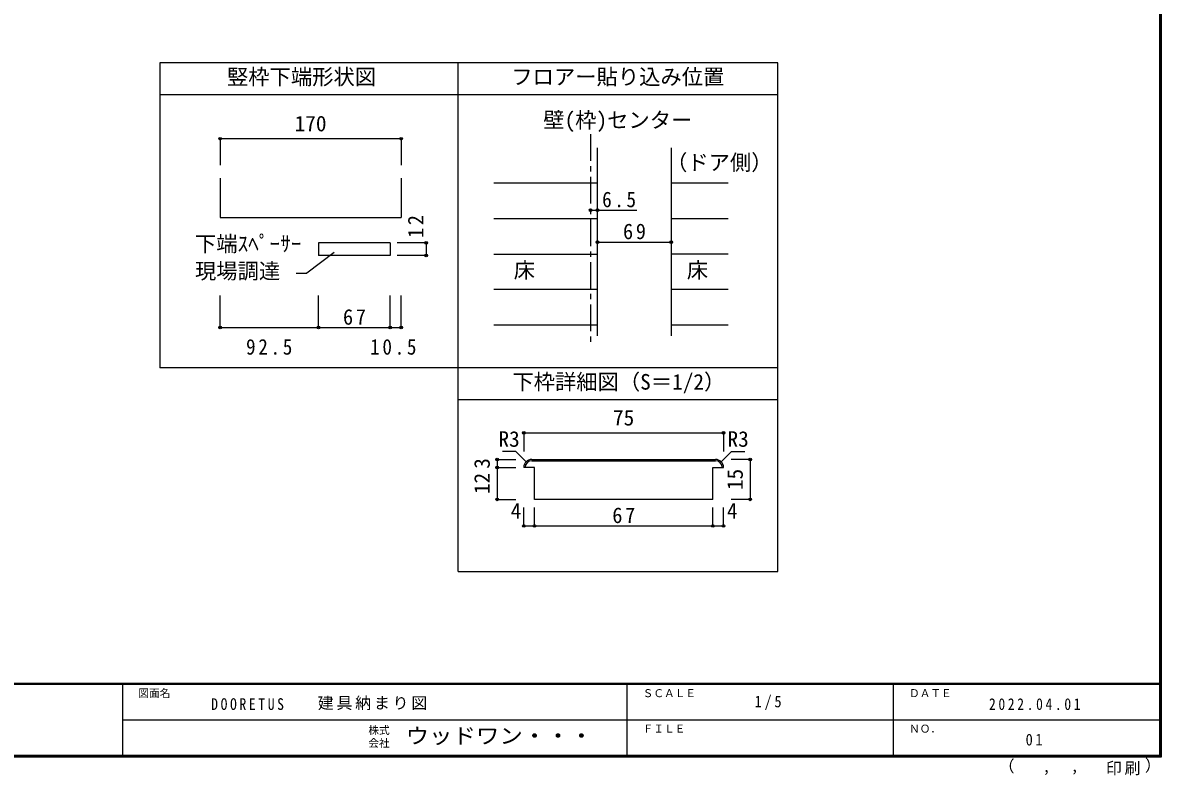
# Model space of a CAD drawing. Units: millimetres at full size, sheet at 1:5, with parts at other scales. Extents: x -973 to 977, y -718 to 696.
# Drawn here: x -92 to 977, y -718 to -11 of the extents above; entities that cross this region are included whole.
import ezdxf
from ezdxf.enums import TextEntityAlignment as Align

# ---------------------------------------------------------------- set-up
doc = ezdxf.new("R2010")
doc.units = ezdxf.units.MM
doc.header["$LTSCALE"] = 5
doc.header["$PDMODE"] = 32
doc.header["$PDSIZE"] = 2.5
doc.linetypes.add('CHAIN1', pattern=[8, 5, -1, 1, -1])
for name, color, linetype in [('0-0_補助線', 7, 'Continuous'), ('0-1_通り芯', 4, 'CHAIN1'), ('0-3_仕上げ', 2, 'Continuous'), ('0-4_枠', 3, 'Continuous'), ('0-A_文字', 3, 'Continuous'), ('0-B_寸法', 7, 'Continuous'), ('1-4_枠', 3, 'Continuous'), ('1-B_寸法', 7, 'Continuous'), ('F-0_補助線', 7, 'Continuous'), ('F-1_枠', 6, 'Continuous'), ('F-A_文字', 7, 'Continuous')]:
    doc.layers.add(name, color=color, linetype=linetype)
doc.styles.add('ＭＳ ゴシック', font='')
doc.styles.get('ＭＳ ゴシック').set_extended_font_data('MS Gothic')

msp = doc.modelspace()

# ---------------------------------------------------------------- linework, layer by layer
at = {"layer": '0-0_補助線', "color": 4}
for p, q in [((93.301, -119.894), (93.301, -144.894)), ((263.301, -119.894), (93.301, -119.894)), ((263.301, -119.894), (263.301, -144.894)), ((286.692, -217.695), (259.61, -217.695)), ((286.692, -217.695), (286.692, -229.695)), ((286.692, -229.695), (259.61, -229.695)), ((93.301, -297.343), (93.301, -267.335)), ((185.801, -297.343), (185.801, -267.335)), ((252.801, -297.343), (252.801, -267.335)), ((263.301, -297.343), (263.301, -267.335)), ((93.301, -297.343), (185.801, -297.343)), ((185.801, -297.343), (252.801, -297.343)), ((252.801, -297.343), (263.301, -297.343))]:
    msp.add_line(p, q, dxfattribs=at)
at = {"layer": '0-0_補助線', "color": 3}
for p, q in [((93.301, -156.826), (93.301, -193.786)), ((263.301, -156.826), (263.301, -193.786)), ((93.301, -193.786), (263.301, -193.786))]:
    msp.add_line(p, q, dxfattribs=at)
at = {"layer": '0-0_補助線'}
for p, q in [((185.801, -217.695), (185.801, -229.695)), ((252.801, -217.695), (185.801, -217.695)), ((252.801, -217.695), (252.801, -229.695)), ((200.456, -226.9), (174.656, -246.25)), ((252.801, -229.695), (185.801, -229.695)), ((164.812, -246.25), (174.656, -246.25))]:
    msp.add_line(p, q, dxfattribs=at)
for p in [(93.301, -119.894), (263.301, -119.894), (286.692, -217.695), (286.692, -229.695), (93.301, -297.343), (185.801, -297.343), (252.801, -297.343), (263.301, -297.343)]:
    msp.add_point(p, dxfattribs=at)
at = {"layer": '0-1_通り芯'}
msp.add_line((441.129, -115.725), (441.129, -314.75), dxfattribs=at)
at = {"layer": '0-3_仕上げ', "color": 4}
for p, q in [((447.629, -161.801), (350.153, -161.801)), ((570.153, -161.801), (516.629, -161.801)), ((447.629, -195.103), (350.153, -195.103)), ((570.153, -195.103), (516.629, -195.103)), ((350.153, -228.404), (447.629, -228.404)), ((570.153, -228.404), (516.629, -228.404)), ((447.629, -261.706), (350.153, -261.706)), ((570.153, -261.706), (516.629, -261.706)), ((447.629, -295.007), (350.153, -295.007)), ((570.153, -295.007), (516.629, -295.007))]:
    msp.add_line(p, q, dxfattribs=at)
at = {"layer": '0-4_枠'}
for p, q in [((447.629, -305.007), (447.629, -128.5)), ((516.629, -128.5), (516.629, -305.007))]:
    msp.add_line(p, q, dxfattribs=at)
at = {"layer": '0-A_文字'}
for p, q in [((36.653, -48.5), (36.653, -335.007)), ((616.653, -48.5), (316.653, -48.5)), ((36.653, -78.5), (316.653, -78.5)), ((316.653, -78.5), (616.653, -78.5)), ((316.653, -335.007), (36.653, -335.007)), ((616.653, -335.007), (316.653, -335.007)), ((316.653, -365.007), (616.653, -365.007))]:
    msp.add_line(p, q, dxfattribs=at)
for points in [[(316.653, -526.5), (316.653, -48.5), (36.653, -48.5)], [(316.653, -526.5), (616.653, -526.5), (616.653, -48.5)]]:
    msp.add_lwpolyline(points, dxfattribs=at)
at = {"layer": '0-B_寸法', "color": 4}
for p, q in [((441.129, -187.008), (447.629, -187.008)), ((447.629, -187.008), (484.337, -187.008)), ((447.629, -217.008), (516.629, -217.008))]:
    msp.add_line(p, q, dxfattribs=at)
at = {"layer": '0-B_寸法'}
for p in [(441.129, -187.008), (447.629, -187.008), (447.629, -217.008), (516.629, -217.008)]:
    msp.add_point(p, dxfattribs=at)
at = {"layer": '1-4_枠'}
for p, q in [((385.835, -421.188), (558.335, -421.188)), ((385.835, -422.438), (558.335, -422.438)), ((388.335, -428.688), (378.335, -428.688)), ((388.335, -458.688), (388.335, -428.688)), ((555.835, -428.688), (565.835, -428.688)), ((555.835, -458.688), (555.835, -428.688)), ((555.835, -458.688), (388.335, -458.688))]:
    msp.add_line(p, q, dxfattribs=at)
for centre, radius, start, end in [((385.835, -428.688), 7.5, 90, 180), ((385.835, -428.688), 6.25, 90, 180), ((558.335, -428.688), 7.5, 0, 90), ((558.335, -428.688), 6.25, 0, 90)]:
    msp.add_arc(centre, radius, start, end, dxfattribs=at)
at = {"layer": '1-B_寸法', "color": 4}
for p, q in [((378.335, -396.188), (378.335, -413.688)), ((378.335, -396.188), (565.835, -396.188)), ((565.835, -396.188), (565.835, -413.688)), ((370.835, -413.688), (358.335, -413.688)), ((380.531, -423.385), (370.835, -413.688)), ((563.638, -423.385), (573.335, -413.688)), ((573.335, -413.688), (585.835, -413.688)), ((353.335, -421.188), (370.835, -421.188)), ((590.835, -421.188), (573.122, -421.188)), ((590.835, -421.188), (590.835, -458.688)), ((353.335, -428.688), (370.835, -428.688)), ((590.835, -458.688), (573.122, -458.688)), ((378.335, -483.688), (378.335, -466.188)), ((388.335, -483.688), (388.335, -466.188)), ((555.835, -483.688), (555.835, -466.188)), ((565.835, -483.688), (565.835, -466.188)), ((378.335, -483.688), (565.835, -483.688))]:
    msp.add_line(p, q, dxfattribs=at)
msp.add_lwpolyline([(353.335, -421.188), (353.335, -458.688), (370.835, -458.688)], dxfattribs=at)
at = {"layer": '1-B_寸法'}
for p in [(378.335, -396.188), (565.835, -396.188), (353.335, -421.188), (590.835, -421.188), (353.335, -428.688), (353.335, -458.688), (590.835, -458.688), (378.335, -483.688), (388.335, -483.688), (555.835, -483.688), (565.835, -483.688)]:
    msp.add_point(p, dxfattribs=at)
at = {"layer": 'F-1_枠'}
for p, q in [((974.986, 695.833), (974.986, -700.833)), ((975.82, 695.833), (975.82, -700.833)), ((976.653, 695.833), (976.653, -700.833)), ((976.653, -631.667), (-973.347, -631.667)), ((976.653, -632.5), (-973.347, -632.5)), ((1.653, -632.5), (1.653, -699.167)), ((474.986, -632.5), (474.986, -699.167)), ((724.986, -632.5), (724.986, -699.167)), ((1.653, -665.833), (974.986, -665.834)), ((976.653, -699.167), (-973.347, -699.167)), ((976.653, -700), (-973.347, -700)), ((976.653, -700.833), (-973.347, -700.833))]:
    msp.add_line(p, q, dxfattribs=at)

# ---------------------------------------------------------------- texts
at = {"layer": '0-0_補助線', "style": 'ＭＳ ゴシック'}
for s, p in [('170', (163.301, -117.394)), ('下端ｽﾍﾟｰｻｰ', (69.72, -230.298)), ('現場調達', (69.72, -255.893))]:
    msp.add_text(s, height=14.66, dxfattribs=at).set_placement(p, align=Align.BOTTOM_LEFT)
at = {"layer": '0-0_補助線', "insert": (284.192, -213.122), "char_height": 14.66, "attachment_point": 7, "rotation": 90, "style": 'ＭＳ ゴシック'}
msp.add_mtext('\\T1.27;\\W0.95;12', dxfattribs=at)
at = {"layer": '0-0_補助線', "char_height": 14.66, "attachment_point": 7, "style": 'ＭＳ ゴシック'}
for s, insert in [('\\T1.27;\\W0.95;67', (208.676, -294.843)), ('\\T1.28;\\W0.9;92.5', (117.676, -322.969)), ('\\T1.28;\\W0.9;10.5', (234.176, -322.969))]:
    msp.add_mtext(s, dxfattribs=dict(at, insert=insert))
at = {"layer": '0-A_文字', "color": 7, "style": 'ＭＳ ゴシック'}
for s, p in [('竪枠下端形状図', (99.778, -73.5)), ('フロアー貼り込み位置', (366.653, -73.5)), ('壁(枠)センター', (396.653, -114.091)), ('（ドア側）', (511.884, -153.895)), ('床', (368.903, -255.055)), ('床', (531.403, -255.055)), ('下枠詳細図（S＝1/2）', (367.644, -360.007))]:
    msp.add_text(s, height=14.66, dxfattribs=at).set_placement(p, align=Align.BOTTOM_LEFT)
at = {"layer": '0-B_寸法', "char_height": 14.66, "attachment_point": 7, "style": 'ＭＳ ゴシック'}
for s, insert in [('\\T1.27;\\W0.9;6.5', (451.925, -184.508)), ('\\T1.27;\\W0.95;69', (471.504, -214.508))]:
    msp.add_mtext(s, dxfattribs=dict(at, insert=insert))
at = {"layer": '1-B_寸法', "style": 'ＭＳ ゴシック'}
for s, p in [('75', (462.085, -393.688)), ('R3', (354.585, -413.688)), ('R3', (569.585, -413.688)), ('4', (366.047, -481.188)), ('4', (569.023, -481.188))]:
    msp.add_text(s, height=14.66, dxfattribs=at).set_placement(p, align=Align.BOTTOM_LEFT)
for s, p in [('3', (350.835, -429.938)), ('12', (350.835, -453.688)), ('15', (588.335, -449.938))]:
    msp.add_text(s, height=14.66, rotation=90, dxfattribs=at).set_placement(p, align=Align.BOTTOM_LEFT)
at = {"layer": '1-B_寸法', "insert": (461.46, -481.188), "char_height": 14.66, "attachment_point": 7, "style": 'ＭＳ ゴシック'}
msp.add_mtext('\\T1.27;\\W0.95;67', dxfattribs=at)
at = {"layer": 'F-0_補助線', "char_height": 11, "attachment_point": 7, "style": 'ＭＳ ゴシック'}
for s, insert in [('\\T1.39;\\W0.85;DOORETUS', (84.986, -656.667)), ('\\T1.17;建具納まり図', (184.986, -656.667))]:
    msp.add_mtext(s, dxfattribs=dict(at, insert=insert))
at = {"layer": 'F-A_文字', "style": 'ＭＳ ゴシック'}
for s, height, p in [('図面名', 7.331, (16.653, -646.667)), ('ＳＣＡＬＥ', 7.331, (489.986, -646.667)), ('ＤＡＴＥ', 7.331, (739.986, -646.667)), ('株式', 7.331, (232.486, -681.5)), ('ＦＩＬＥ', 7.331, (489.986, -680)), ('ＮＯ．', 7.331, (739.986, -680.001)), ('会社', 7.331, (232.486, -693.5)), ('（', 11, (823.992, -718.052)), ('）', 11, (961.387, -717.355)), (',', 11, (865.199, -718.052)), (',', 11, (891.686, -717.588))]:
    msp.add_text(s, height=height, dxfattribs=at).set_placement(p, align=Align.BOTTOM_LEFT)
at = {"layer": 'F-A_文字', "style": 'ＭＳ ゴシック', "width": 1.1}
msp.add_text('ウッドワン・・・', height=14.66, dxfattribs=at).set_placement((267.486, -692.5), align=Align.BOTTOM_LEFT)
at = {"layer": 'F-A_文字', "char_height": 11, "attachment_point": 7, "style": 'ＭＳ ゴシック'}
for s, insert in [('\\T1.38;\\W0.9;1/5', (594.986, -656.667)), ('\\T1.39;\\W0.85;2022.04.01', (814.986, -656.667)), ('\\T1.36;\\W0.9;01', (849.361, -690.001)), ('\\T1.17;印刷', (924.678, -717.82))]:
    msp.add_mtext(s, dxfattribs=dict(at, insert=insert))

doc.saveas('drawing.dxf')
